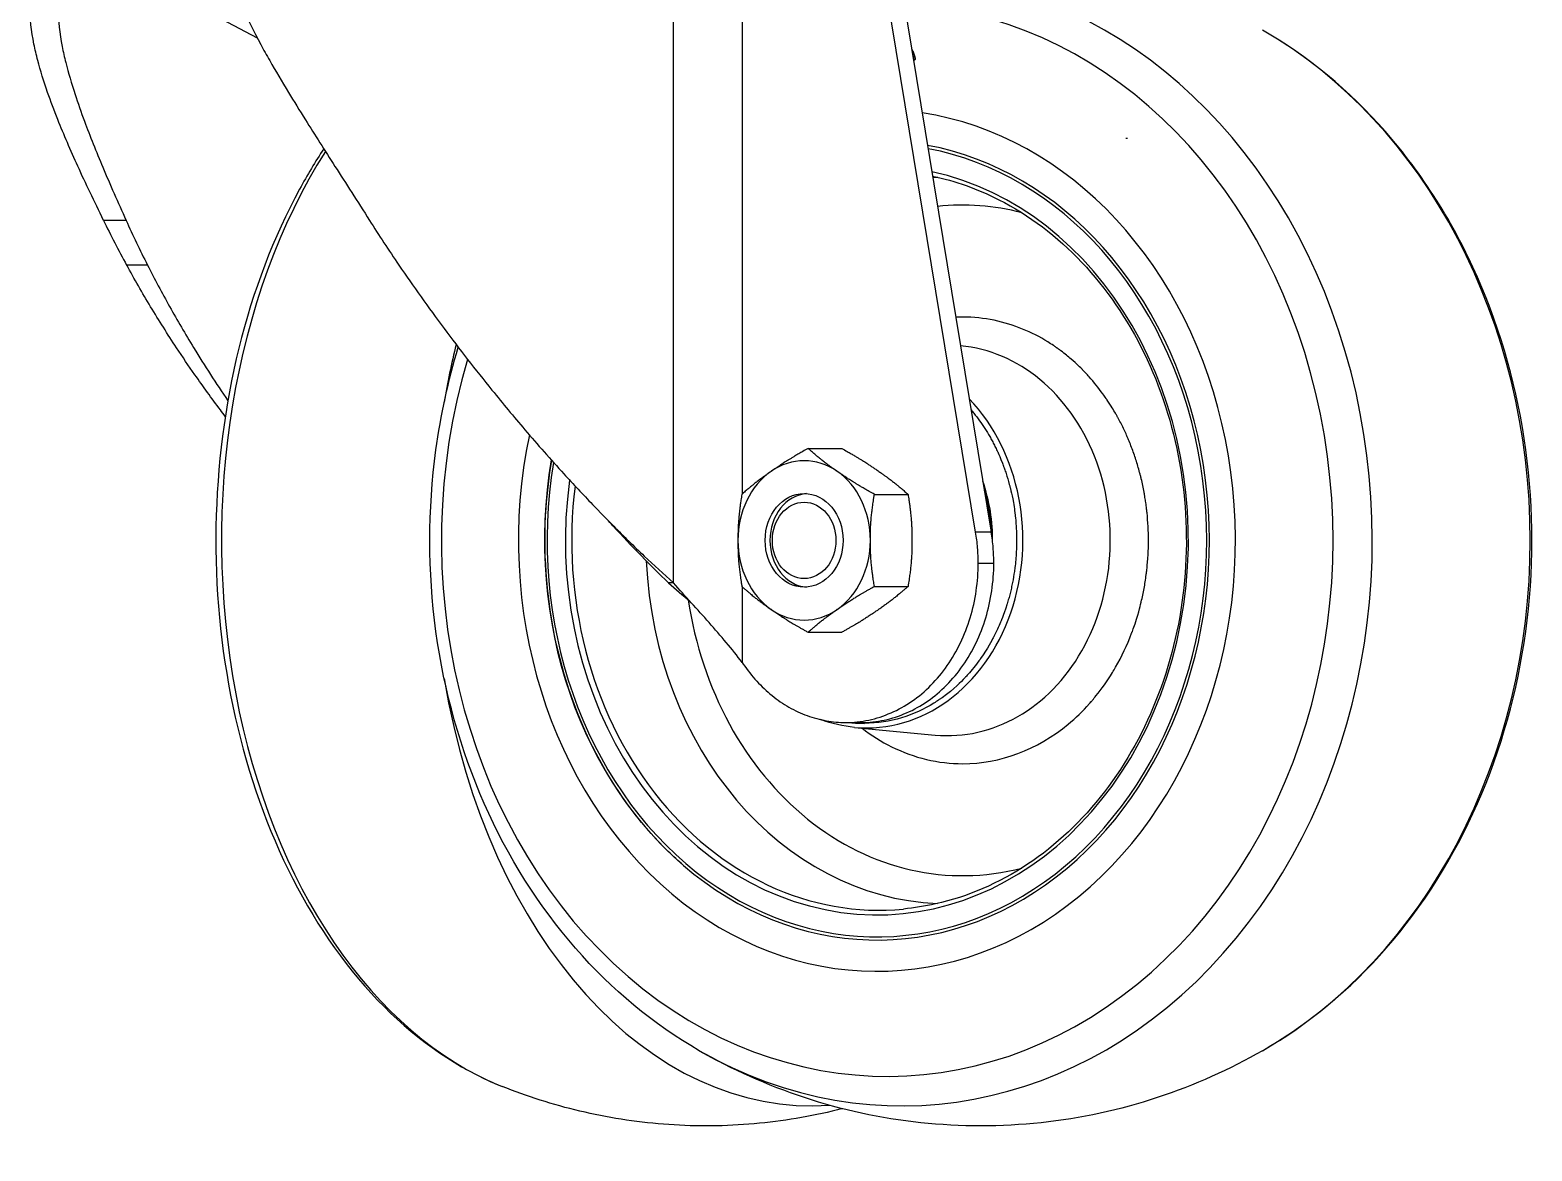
# Model space of a CAD drawing. Header units: millimetres. Extents: x 176 to 2516, y 143 to 1610.
# Drawn here: x 2355.6 to 2516, y 147.8 to 267.4 of the extents above; entities that cross this region are included whole.
import ezdxf

# ---------------------------------------------------------------- set-up
doc = ezdxf.new("R2010")
doc.units = ezdxf.units.MM
doc.layers.add('Widoczne (ISO)', color=7, linetype='Continuous', lineweight=25)

msp = doc.modelspace()

# ---------------------------------------------------------------- linework, layer by layer
at = {"layer": 'Widoczne (ISO)'}
for p, q in [((2424.34, 208.39), (2424.34, 283.49)), ((2431.67, 283.49), (2431.67, 217.86)), ((2456.6, 213.8), (2445.11, 283.49)), ((2446.77, 283.49), (2458.27, 213.8)), ((2379.93, 266.53), (2363.9, 275.05)), ((2450.16, 264.26), (2450, 264.26)), ((2472.8, 255.82), (2472.63, 255.82)), ((2365.9, 247.09), (2363.49, 247.09)), ((2368.19, 242.32), (2365.97, 242.32)), ((2438.71, 222.75), (2442.31, 222.75)), ((2445.79, 217.84), (2449.38, 217.84)), ((2458.27, 213.8), (2456.6, 213.8)), ((2456.87, 210.49), (2458.54, 210.49)), ((2423.99, 208.39), (2423.81, 208.39)), ((2424.34, 208.39), (2423.99, 208.39)), ((2431.67, 208), (2431.67, 199.9)), ((2445.79, 208.02), (2449.38, 208.02)), ((2438.71, 203.12), (2442.31, 203.12)), ((2431.67, 199.9), (2431.79, 199.73)), ((2442.73, 193.49), (2444.4, 193.49)), ((2443.68, 192.97), (2452.28, 192.15))]:
    msp.add_line(p, q, dxfattribs=at)
for centre, major_axis, ratio, start_param, end_param in [((2448.73, 212.93), (0, 60.36), 0.831921, 2.696241, 6.288637), ((2447.16, 212.93), (0, -57.21), 0.831921, 4.367932, 9.386415), ((2465.59, 212.93), (0, 60.36), 0.831921, 3.586944, 5.837834), ((2446.06, 212.93), (0, 46), 0.831921, 1.32365, 6.156764), ((2446.06, 212.93), (0, -42.66), 0.831921, 4.509763, 9.272104), ((2416.55, 212.93), (0, -60.36), 0.670294, 3.953855, 6.020652), ((2446.06, 212.93), (0, 42.32), 0.831921, 1.37307, 6.127585), ((2446.06, 212.93), (0, -39.97), 0.831921, 4.550462, 9.247597), ((2453.64, 212.93), (0, 38.78), 0.831921, 0.034252, 0.050093), ((2455.22, 212.93), (0, 35.79), 0.831921, 6.069899, 6.373425), ((2387.8, 242.92), (-27.69, 40.88), 0.384084, 1.217519, 1.330594), ((2388.39, 242.92), (25.15, -41.19), 0.371865, 4.390407, 4.503482), ((2411.19, 242.92), (-31.16, 41.45), 0.260318, 1.278795, 1.391871), ((2439.09, 212.93), (0, 60.36), 0.670294, 1.217118, 1.324003), ((2453.64, 212.93), (0, -20.84), 0.831921, 6.204532, 9.34707), ((2444.99, 212.93), (0, -20.02), 0.831921, 6.204532, 8.709378), ((2438.29, 212.93), (0, 8.5), 0.831921, 5.759675, 6.806784), ((2438.29, 212.93), (0, 8.5), 0.831921, 0.523599, 1.570715), ((2438.29, 212.93), (0, -8.5), 0.831921, 1.570708, 2.618082), ((2446.32, 212.93), (0, -39.48), 0.831921, 4.56499, 6.361838), ((2444.73, 212.93), (0, 16.45), 0.831921, 4.699419, 5.106104), ((2444.98, 212.93), (0, 16), 0.831921, 4.764673, 5.051512), ((2438.8, 212.93), (0, -5), 0.831921, 3.202996, 6.221782), ((2438.29, 212.93), (0, 8.5), 0.831921, 1.570715, 2.618082), ((2438.29, 212.93), (0, -8.5), 0.831921, 0.523599, 1.570708), ((2453.64, 212.93), (0, -38.78), 0.831921, 4.768736, 6.248933), ((2455.22, 212.93), (0, -35.79), 0.831921, 4.890772, 6.496472), ((2438.29, 212.93), (0, -8.5), 0.831921, 5.759675, 6.806784), ((2439.09, 212.93), (0, -60.36), 0.670294, 4.959183, 6.330483), ((2444.73, 212.93), (0, -19.53), 0.831921, 6.188469, 6.283185)]:
    msp.add_ellipse(centre, major_axis=major_axis, ratio=ratio, start_param=start_param, end_param=end_param, dxfattribs=at)
for major_axis in [(0, 5), (0, 4.08)]:
    msp.add_ellipse((2438.29, 212.93), major_axis=major_axis, ratio=0.831921, dxfattribs=at)
for points, knots in [([(2363.49, 247.09), (2363, 248.09), (2362.52, 249.09), (2361.61, 251.01), (2361.17, 251.94), (2359.98, 254.57), (2359.26, 256.23), (2358.22, 258.83), (2357.86, 259.8), (2357.11, 261.92), (2356.76, 263.06), (2356.32, 264.75), (2356.18, 265.33), (2355.78, 267.31), (2355.63, 268.64), (2355.66, 270.56), (2355.73, 271.22), (2356.08, 273.01), (2356.51, 274.04), (2357.43, 275.28), (2357.72, 275.61), (2358.32, 276.18), (2358.62, 276.42), (2359.51, 277.05), (2360.15, 277.39), (2361.91, 278.12), (2363.11, 278.45), (2364.79, 278.72), (2365.13, 278.77), (2366.53, 278.93), (2367.65, 278.99), (2368.84, 278.99)], [0, 0, 0, 0, 0.391249, 0.391249, 0.765955, 0.765955, 1.467054, 1.467054, 1.900162, 1.900162, 2.440361, 2.440361, 2.732408, 2.732408, 3.468233, 3.468233, 3.88284, 3.88284, 4.657662, 4.657662, 4.958116, 4.958116, 5.216398, 5.216398, 5.659355, 5.659355, 6.311496, 6.311496, 6.472992, 6.472992, 6.955303, 6.955303, 6.955303, 6.955303]), ([(2369.9, 278.98), (2369.28, 278.96), (2368.68, 278.91), (2367.23, 278.76), (2366.41, 278.62), (2365.15, 278.3), (2364.66, 278.16), (2363.59, 277.76), (2363.03, 277.5), (2361.82, 276.79), (2361.22, 276.31), (2360.41, 275.44), (2360.15, 275.09), (2359.64, 274.28), (2359.41, 273.8), (2358.83, 272.2), (2358.65, 270.96), (2358.65, 268.38), (2358.81, 267.06), (2359.19, 265.08), (2359.32, 264.51), (2359.74, 262.83), (2360.07, 261.71), (2360.76, 259.6), (2361.09, 258.65), (2362.05, 256.08), (2362.71, 254.44), (2364.19, 250.91), (2365.03, 249.02), (2365.9, 247.09)], [-6.429939, -6.429939, -6.429939, -6.429939, -6.170542, -6.170542, -5.777941, -5.777941, -5.514031, -5.514031, -5.15773, -5.15773, -4.669895, -4.669895, -4.383161, -4.383161, -4.03252, -4.03252, -3.27553, -3.27553, -2.587552, -2.587552, -2.313218, -2.313218, -1.803706, -1.803706, -1.393867, -1.393867, -0.728763, -0.728763, 0, 0, 0, 0]), ([(2377.23, 274.5), (2377.23, 273.7), (2377.38, 272.82), (2377.85, 271.21), (2378.08, 270.55), (2378.86, 268.63), (2379.51, 267.3), (2380.58, 265.31), (2380.9, 264.74), (2381.85, 263.05), (2382.53, 261.91), (2383.82, 259.79), (2384.42, 258.82), (2386.05, 256.22), (2387.11, 254.56), (2388.79, 251.94), (2389.39, 251.01), (2390.62, 249.09), (2391.25, 248.09), (2391.89, 247.09)], [2.410759, 2.410759, 2.410759, 2.410759, 3.060661, 3.060661, 3.473498, 3.473498, 4.205416, 4.205416, 4.49591, 4.49591, 5.03325, 5.03325, 5.464066, 5.464066, 6.161401, 6.161401, 6.534074, 6.534074, 6.923183, 6.923183, 6.923183, 6.923183]), ([(2487.22, 158.46), (2492.1, 161.26), (2496.57, 164.97), (2504.36, 173.9), (2507.66, 179.13), (2512.71, 190.59), (2514.45, 196.81), (2516.21, 209.61), (2516.21, 216.18), (2514.47, 229), (2512.72, 235.24), (2507.64, 246.77), (2504.31, 252.04), (2496.5, 260.95), (2492.06, 264.63), (2487.22, 267.4)], [2.016148, 2.016148, 2.016148, 2.016148, 2.332476, 2.332476, 2.653941, 2.653941, 2.978295, 2.978295, 3.303656, 3.303656, 3.629019, 3.629019, 3.953373, 3.953373, 4.267038, 4.267038, 4.267038, 4.267038]), ([(2449.76, 265.37), (2449.85, 265.24), (2449.92, 265.11), (2450.09, 264.67), (2450.15, 264.36), (2450.16, 264.26)], [0.08181587, 0.08181587, 0.08181587, 0.08181587, 0.09811492, 0.09811492, 0.12988105, 0.12988105, 0.12988105, 0.12988105]), ([(2387, 254.73), (2386.1, 253.36), (2385.24, 251.92), (2381.64, 245.3), (2379.45, 239.55), (2376.44, 227.33), (2375.61, 220.88), (2375.39, 207.93), (2376, 201.43), (2378.6, 189.03), (2380.6, 183.12), (2385.81, 172.48), (2389.03, 167.75), (2396.41, 160.05), (2400.55, 157.05), (2405.35, 154.93), (2405.7, 154.78), (2406.05, 154.64)], [5.506762, 5.506762, 5.506762, 5.506762, 5.601898, 5.601898, 5.929895, 5.929895, 6.258324, 6.258324, 6.586425, 6.586425, 6.914787, 6.914787, 7.243053, 7.243053, 7.566066, 7.566066, 7.591448, 7.591448, 7.591448, 7.591448]), ([(2452, 251.81), (2454.43, 251.3), (2456.8, 250.45), (2462.3, 247.66), (2465.3, 245.39), (2470.56, 239.83), (2472.82, 236.54), (2476.35, 229.28), (2477.64, 225.31), (2479.1, 217.08), (2479.28, 212.83), (2478.52, 204.47), (2477.58, 200.36), (2474.68, 192.71), (2472.72, 189.17), (2467.98, 183), (2465.19, 180.38), (2459.08, 176.32), (2455.75, 174.89), (2451.19, 173.87), (2450.05, 173.69), (2448.9, 173.58)], [1.745025, 1.745025, 1.745025, 1.745025, 1.971229, 1.971229, 2.292106, 2.292106, 2.611898, 2.611898, 2.931098, 2.931098, 3.250091, 3.250091, 3.569062, 3.569062, 3.888165, 3.888165, 4.20771, 4.20771, 4.528199, 4.528199, 4.633736, 4.633736, 4.633736, 4.633736]), ([(2376.49, 226.16), (2376.32, 226.39), (2376.14, 226.62), (2375.04, 228.1), (2374.13, 229.35), (2372.58, 231.56), (2371.93, 232.52), (2370.34, 234.94), (2369.41, 236.4), (2367.63, 239.35), (2366.78, 240.83), (2365.97, 242.32)], [2.475436, 2.475436, 2.475436, 2.475436, 2.566595, 2.566595, 3.059729, 3.059729, 3.435015, 3.435015, 4.003697, 4.003697, 4.578358, 4.578358, 4.578358, 4.578358]), ([(2368.19, 242.32), (2368.94, 240.84), (2369.73, 239.36), (2371.37, 236.42), (2372.22, 234.96), (2373.7, 232.54), (2374.3, 231.59), (2375.52, 229.7), (2376.14, 228.77), (2376.77, 227.84)], [-4.426985, -4.426985, -4.426985, -4.426985, -3.870496, -3.870496, -3.319952, -3.319952, -2.95679, -2.95679, -2.601774, -2.601774, -2.601774, -2.601774]), ([(2395.03, 242.32), (2395.8, 241.18), (2396.59, 240.05), (2398.19, 237.8), (2399.01, 236.68), (2401.49, 233.35), (2403.2, 231.15), (2406.11, 227.55), (2407.28, 226.14), (2409.83, 223.16), (2411.22, 221.59), (2413.64, 218.93), (2414.67, 217.84), (2416.45, 215.98), (2417.2, 215.21), (2419.03, 213.37), (2420.12, 212.3), (2422.25, 210.28), (2423.29, 209.32), (2424.34, 208.39)], [0, 0, 0, 0, 0.438816, 0.438816, 0.87431, 0.87431, 1.733443, 1.733443, 2.290437, 2.290437, 2.923183, 2.923183, 3.373512, 3.373512, 3.69571, 3.69571, 4.152897, 4.152897, 4.578858, 4.578858, 4.578858, 4.578858]), ([(2475.05, 212.93), (2475.05, 213.92), (2475, 214.91), (2474.88, 216.01), (2474.87, 216.15), (2474.85, 216.28), (2474.85, 216.3), (2474.85, 216.31), (2474.85, 216.31), (2474.85, 216.31), (2474.85, 216.31), (2474.85, 216.33), (2474.84, 216.36), (2474.83, 216.48), (2474.8, 216.68), (2474.74, 217.13), (2474.71, 217.31), (2474.66, 217.61), (2474.64, 217.71), (2474.62, 217.85), (2474.61, 217.89), (2474.61, 217.94), (2474.6, 217.96), (2474.6, 217.97), (2474.6, 217.98), (2474.59, 218.01), (2474.54, 218.27), (2474.45, 218.77), (2474.34, 219.25), (2474.27, 219.55), (2474.25, 219.61), (2474.23, 219.72), (2474.18, 219.9), (2474.02, 220.53), (2473.72, 221.54), (2473.41, 222.42), (2473.16, 223.08), (2473.03, 223.4), (2472.88, 223.78), (2472.8, 223.96), (2472.76, 224.04), (2472.74, 224.09), (2472.73, 224.12), (2472.54, 224.55), (2472.35, 224.94), (2472.06, 225.52), (2471.93, 225.76), (2471.79, 226.03), (2471.74, 226.11), (2471.72, 226.14), (2471.72, 226.14), (2471.72, 226.15), (2471.71, 226.17), (2471.69, 226.2), (2471.57, 226.41), (2471.38, 226.76), (2470.98, 227.4), (2470.89, 227.54), (2470.75, 227.76), (2470.68, 227.85), (2470.61, 227.96), (2470.59, 227.99), (2470.58, 228), (2470.58, 228.01), (2470.57, 228.01), (2470.56, 228.04), (2470.43, 228.22), (2470.3, 228.4), (2469.73, 229.2), (2469.24, 229.81), (2468.59, 230.53), (2468.4, 230.74), (2468.17, 230.98), (2468.08, 231.07), (2468.05, 231.1), (2468.05, 231.11), (2468.04, 231.11), (2468.03, 231.12), (2468.02, 231.14), (2467.9, 231.26), (2467.75, 231.41), (2467.35, 231.79), (2467.1, 232.02), (2466.48, 232.55), (2466.12, 232.85), (2465.6, 233.24), (2465.49, 233.32), (2465.36, 233.41), (2465.35, 233.42), (2465.33, 233.43), (2465.33, 233.44), (2465.32, 233.44), (2465.3, 233.45), (2465.26, 233.48), (2465.13, 233.58), (2464.81, 233.8), (2464.5, 233.99), (2463.47, 234.64), (2462.57, 235.1), (2460.66, 235.88), (2459.64, 236.2), (2457.5, 236.64), (2456.38, 236.77), (2455.22, 236.77)], [0.5, 0.5, 0.5, 0.5, 0.53125, 0.53125, 0.5351562, 0.5356445, 0.5356445, 0.5357666, 0.5357666, 0.5358887, 0.5361328, 0.5371094, 0.5390625, 0.5390625, 0.546875, 0.546875, 0.5507812, 0.5507812, 0.5527344, 0.5527344, 0.5532227, 0.5534668, 0.5534668, 0.5535889, 0.5535889, 0.5537109, 0.5546875, 0.5625, 0.5703125, 0.5703125, 0.5722656, 0.5722656, 0.5742187, 0.578125, 0.59375, 0.609375, 0.609375, 0.6171875, 0.6210937, 0.6230469, 0.6240234, 0.6240234, 0.625, 0.625, 0.640625, 0.640625, 0.6484375, 0.6503906, 0.6517334, 0.6517334, 0.6518555, 0.6518555, 0.6523437, 0.65625, 0.65625, 0.671875, 0.671875, 0.6757812, 0.6757812, 0.6777344, 0.6782227, 0.6784668, 0.6784668, 0.6785889, 0.6785889, 0.6787109, 0.6796875, 0.6875, 0.6875, 0.71875, 0.71875, 0.7265625, 0.7304687, 0.7319336, 0.7319336, 0.7321777, 0.7321777, 0.7324219, 0.734375, 0.734375, 0.75, 0.75, 0.765625, 0.765625, 0.78125, 0.78125, 0.7851562, 0.7851562, 0.7856445, 0.7856445, 0.7857666, 0.7857666, 0.7861328, 0.7871094, 0.7890625, 0.796875, 0.8125, 0.8125, 0.875, 0.875, 0.9375, 0.9375, 1, 1, 1, 1]), ([(2427.1, 158.46), (2422.22, 161.26), (2417.74, 164.97), (2409.96, 173.9), (2406.66, 179.13), (2401.61, 190.59), (2399.86, 196.81), (2398.11, 209.61), (2398.11, 216.18), (2399.49, 226.31), (2400.29, 229.98), (2401.37, 233.54)], [5.15774, 5.15774, 5.15774, 5.15774, 5.474069, 5.474069, 5.795534, 5.795534, 6.119887, 6.119887, 6.445249, 6.445249, 6.634309, 6.634309, 6.634309, 6.634309]), ([(2456.12, 226.86), (2456.22, 226.74), (2456.52, 226.36), (2456.82, 225.97), (2457.4, 225.16), (2457.77, 224.59), (2458.19, 223.86), (2458.27, 223.71), (2458.44, 223.4), (2458.61, 223.09), (2458.8, 222.68), (2458.92, 222.43), (2458.96, 222.35), (2458.96, 222.34), (2458.96, 222.34), (2458.96, 222.34), (2458.97, 222.33), (2458.98, 222.31), (2458.99, 222.29), (2459.07, 222.11), (2459.23, 221.75), (2459.48, 221.1), (2459.51, 221.02), (2459.55, 220.93), (2459.55, 220.92), (2459.56, 220.9), (2459.56, 220.9), (2459.56, 220.89), (2459.57, 220.86), (2459.61, 220.75), (2459.65, 220.65), (2459.74, 220.41), (2459.79, 220.24), (2459.97, 219.7), (2460.08, 219.32), (2460.21, 218.85), (2460.23, 218.77), (2460.25, 218.69), (2460.26, 218.66), (2460.26, 218.65), (2460.26, 218.64), (2460.26, 218.64), (2460.27, 218.61), (2460.28, 218.58), (2460.31, 218.46), (2460.33, 218.35), (2460.43, 217.92), (2460.53, 217.51), (2460.67, 216.69), (2460.72, 216.38), (2460.77, 216), (2460.78, 215.93), (2460.79, 215.87), (2460.79, 215.82), (2460.79, 215.81), (2460.8, 215.75), (2460.82, 215.6), (2460.88, 215.05), (2460.92, 214.55), (2460.95, 213.94), (2460.96, 213.64), (2460.97, 213.28), (2460.97, 213.11), (2460.97, 213.01), (2460.97, 212.96), (2460.97, 212.93), (2460.97, 212.93), (2460.97, 212.93)], [0.2895193, 0.2895193, 0.2895193, 0.2895193, 0.296875, 0.3125, 0.3125, 0.34375, 0.34375, 0.3515625, 0.3515625, 0.359375, 0.3671875, 0.3713379, 0.3713379, 0.37146, 0.37146, 0.371582, 0.3720703, 0.3730469, 0.375, 0.375, 0.390625, 0.390625, 0.3925781, 0.3925781, 0.3928223, 0.3928223, 0.3930664, 0.3930664, 0.3935547, 0.3945313, 0.3984375, 0.3984375, 0.40625, 0.40625, 0.421875, 0.421875, 0.4238281, 0.4248047, 0.4248047, 0.4250488, 0.4250488, 0.425293, 0.4257813, 0.4296875, 0.4296875, 0.4375, 0.4375, 0.453125, 0.453125, 0.4609375, 0.4609375, 0.4619141, 0.4624024, 0.4624024, 0.4628906, 0.4628906, 0.4648438, 0.46875, 0.484375, 0.484375, 0.4921875, 0.4960938, 0.4980469, 0.4990235, 0.499939, 0.499939, 0.5, 0.5, 0.5, 0.5]), ([(2425.22, 178.4), (2424.66, 178.89), (2424.11, 179.4), (2420.64, 182.84), (2418.1, 186.32), (2414.06, 194.06), (2412.56, 198.33), (2410.75, 207.21), (2410.44, 211.82), (2410.86, 218.08), (2411.06, 219.78), (2411.35, 221.46)], [5.343969, 5.343969, 5.343969, 5.343969, 5.402239, 5.402239, 5.722342, 5.722342, 6.043041, 6.043041, 6.363963, 6.363963, 6.484099, 6.484099, 6.484099, 6.484099]), ([(2423.81, 208.39), (2422.83, 209.33), (2421.87, 210.29), (2419.89, 212.32), (2418.88, 213.39), (2417.66, 214.71), (2417.44, 214.95), (2417.23, 215.19)], [-4.4274123, -4.4274123, -4.4274123, -4.4274123, -4.017217, -4.017217, -3.5757178, -3.5757178, -3.478758, -3.478758, -3.478758, -3.478758]), ([(2456.87, 210.49), (2456.87, 211.05), (2456.85, 211.6), (2456.76, 212.7), (2456.69, 213.25), (2456.6, 213.8)], [-0.3327075, -0.3327075, -0.3327075, -0.3327075, -0.1663538, -0.1663538, 0, 0, 0, 0]), ([(2460.97, 212.93), (2460.97, 212.89), (2460.98, 212.44), (2460.93, 211.58), (2460.93, 211.57), (2460.93, 211.56), (2460.93, 211.55), (2460.93, 211.53), (2460.93, 211.53), (2460.93, 211.52), (2460.93, 211.51), (2460.93, 211.5), (2460.93, 211.48), (2460.93, 211.46), (2460.93, 211.43), (2460.92, 211.4), (2460.92, 211.29), (2460.91, 211.19), (2460.9, 211.09), (2460.88, 210.77), (2460.85, 210.48), (2460.81, 210.2), (2460.81, 210.16), (2460.8, 210.11), (2460.8, 210.06), (2460.79, 210.01), (2460.78, 209.96), (2460.78, 209.91), (2460.75, 209.71), (2460.72, 209.51), (2460.69, 209.32), (2460.63, 208.92), (2460.56, 208.53), (2460.48, 208.14), (2460.43, 207.94), (2460.39, 207.75), (2460.35, 207.56), (2460.3, 207.36), (2460.25, 207.18), (2460.2, 206.99), (2460.15, 206.8), (2460.1, 206.62), (2460.05, 206.43), (2460.02, 206.34), (2459.99, 206.25), (2459.96, 206.16), (2459.95, 206.11), (2459.94, 206.06), (2459.92, 206.02), (2459.92, 206.02), (2459.92, 206.01), (2459.92, 206.01), (2459.92, 206.01), (2459.92, 206.01), (2459.92, 206.01), (2459.92, 206), (2459.92, 206), (2459.91, 206), (2459.91, 205.99), (2459.91, 205.98), (2459.91, 205.97), (2459.86, 205.82), (2459.75, 205.46), (2459.54, 204.92), (2459.52, 204.85), (2459.49, 204.78), (2459.46, 204.71), (2459.46, 204.69), (2459.45, 204.67), (2459.44, 204.65), (2459.44, 204.64), (2459.43, 204.63), (2459.43, 204.62), (2459.43, 204.61), (2459.42, 204.6), (2459.42, 204.6), (2459.41, 204.58), (2459.41, 204.57), (2459.4, 204.55), (2459.38, 204.49), (2459.35, 204.42), (2459.32, 204.35), (2459.15, 203.93), (2458.92, 203.41), (2458.62, 202.81), (2458.6, 202.76), (2458.57, 202.71), (2458.55, 202.66), (2458.54, 202.66), (2458.54, 202.65), (2458.54, 202.64), (2458.53, 202.64), (2458.53, 202.64), (2458.53, 202.64), (2458.53, 202.64), (2458.53, 202.64), (2458.53, 202.64), (2458.53, 202.64), (2458.53, 202.63), (2458.53, 202.63), (2458.53, 202.63), (2458.52, 202.62), (2458.52, 202.62), (2458.51, 202.6), (2458.5, 202.57), (2458.48, 202.54), (2458.33, 202.24), (2457.93, 201.45), (2457.12, 200.31), (2457.12, 200.3), (2457.12, 200.3), (2457.11, 200.3), (2457.11, 200.29), (2457.11, 200.28), (2457.1, 200.28), (2457.1, 200.27), (2457.09, 200.26), (2457.08, 200.25), (2457.07, 200.24), (2457.06, 200.22), (2457.05, 200.2), (2457.03, 200.17), (2457, 200.14), (2456.98, 200.11), (2456.6, 199.59), (2456.2, 199.09), (2455.78, 198.62), (2455.73, 198.57), (2455.68, 198.51), (2455.63, 198.45), (2455.61, 198.44), (2455.6, 198.42), (2455.59, 198.41), (2455.58, 198.4), (2455.57, 198.39), (2455.57, 198.39), (2455.56, 198.38), (2455.55, 198.37), (2455.55, 198.37), (2455.54, 198.36), (2455.54, 198.35), (2455.53, 198.35), (2455.5, 198.31), (2455.46, 198.27), (2455.41, 198.22), (2455.08, 197.87), (2454.34, 197.08), (2453.02, 196.14), (2453.01, 196.13), (2453.01, 196.13), (2453.01, 196.13), (2453, 196.13), (2453, 196.13), (2453, 196.12), (2452.99, 196.12), (2452.98, 196.11), (2452.97, 196.1), (2452.95, 196.09), (2452.93, 196.07), (2452.9, 196.06), (2452.82, 196), (2452.74, 195.94), (2452.65, 195.89), (2452.48, 195.77), (2452.31, 195.66), (2452.14, 195.55), (2450.04, 194.26), (2447.5, 193.4), (2444.73, 193.4)], [0.5, 0.5, 0.5, 0.5, 0.5175781, 0.5175781, 0.5175781, 0.5178223, 0.5178223, 0.5178223, 0.5180664, 0.5180664, 0.5180664, 0.5185547, 0.5185547, 0.5185547, 0.5195313, 0.5195313, 0.5195313, 0.5234375, 0.5234375, 0.5234375, 0.5351563, 0.5351563, 0.5351563, 0.5371094, 0.5371094, 0.5371094, 0.5390625, 0.5390625, 0.5390625, 0.546875, 0.546875, 0.546875, 0.5625, 0.5625, 0.5625, 0.5703125, 0.5703125, 0.5703125, 0.578125, 0.578125, 0.578125, 0.5859375, 0.5859375, 0.5859375, 0.5898438, 0.5898438, 0.5898438, 0.5917969, 0.5917969, 0.5917969, 0.591919, 0.591919, 0.591919, 0.5922852, 0.5922852, 0.5922852, 0.5927735, 0.5927735, 0.5927735, 0.59375, 0.59375, 0.59375, 0.609375, 0.609375, 0.609375, 0.6113281, 0.6113281, 0.6113281, 0.6118164, 0.6118164, 0.6118164, 0.6120606, 0.6120606, 0.6120606, 0.6123047, 0.6123047, 0.6123047, 0.6132813, 0.6132813, 0.6132813, 0.6171875, 0.6171875, 0.6171875, 0.640625, 0.640625, 0.640625, 0.6425781, 0.6425781, 0.6425781, 0.6428223, 0.6428223, 0.6428223, 0.6429444, 0.6429444, 0.6429444, 0.6430664, 0.6430664, 0.6430664, 0.6435547, 0.6435547, 0.6435547, 0.6445313, 0.6445313, 0.6445313, 0.6484375, 0.6484375, 0.6484375, 0.6835938, 0.6835938, 0.6835938, 0.6837158, 0.6837158, 0.6837158, 0.684082, 0.684082, 0.684082, 0.6845703, 0.6845703, 0.6845703, 0.6855469, 0.6855469, 0.6855469, 0.6875, 0.6875, 0.6875, 0.71875, 0.71875, 0.71875, 0.7226563, 0.7226563, 0.7226563, 0.7236328, 0.7236328, 0.7236328, 0.7241211, 0.7241211, 0.7241211, 0.7246094, 0.7246094, 0.7246094, 0.7265625, 0.7265625, 0.7265625, 0.734375, 0.734375, 0.734375, 0.7856445, 0.7856445, 0.7856445, 0.7858887, 0.7858887, 0.7858887, 0.7861328, 0.7861328, 0.7861328, 0.7871094, 0.7871094, 0.7871094, 0.7890625, 0.7890625, 0.7890625, 0.796875, 0.796875, 0.796875, 0.8125, 0.8125, 0.8125, 1, 1, 1, 1]), ([(2455.22, 189.09), (2459.21, 189.09), (2463.19, 190.58), (2466.48, 193.31), (2467.28, 193.98), (2468.04, 194.71), (2468.75, 195.51), (2468.8, 195.57), (2468.85, 195.62), (2468.9, 195.68), (2468.91, 195.69), (2468.92, 195.7), (2468.92, 195.7), (2468.93, 195.71), (2468.94, 195.72), (2468.95, 195.73), (2468.96, 195.75), (2468.98, 195.76), (2468.99, 195.78), (2469.02, 195.82), (2469.05, 195.85), (2469.08, 195.89), (2469.2, 196.03), (2469.32, 196.18), (2469.44, 196.33), (2470.05, 197.07), (2470.64, 197.9), (2471.21, 198.83), (2471.32, 199.02), (2471.43, 199.21), (2471.54, 199.4), (2472.2, 200.54), (2472.77, 201.75), (2473.25, 203.01), (2473.26, 203.04), (2473.27, 203.07), (2473.28, 203.09), (2473.28, 203.1), (2473.28, 203.1), (2473.29, 203.11), (2473.29, 203.12), (2473.29, 203.13), (2473.3, 203.14), (2473.31, 203.17), (2473.32, 203.19), (2473.33, 203.22), (2473.36, 203.31), (2473.4, 203.41), (2473.43, 203.5), (2473.97, 205), (2474.17, 205.93), (2474.24, 206.21), (2474.25, 206.23), (2474.25, 206.24), (2474.25, 206.25), (2474.25, 206.26), (2474.26, 206.26), (2474.26, 206.27), (2474.26, 206.27), (2474.26, 206.27), (2474.26, 206.28), (2474.27, 206.31), (2474.27, 206.34), (2474.28, 206.37), (2474.34, 206.6), (2474.39, 206.84), (2474.44, 207.08), (2474.54, 207.56), (2474.63, 208.03), (2474.7, 208.52), (2474.74, 208.76), (2474.78, 209), (2474.81, 209.24), (2474.82, 209.3), (2474.82, 209.36), (2474.83, 209.42), (2474.84, 209.46), (2474.84, 209.5), (2474.85, 209.54), (2474.85, 209.55), (2474.85, 209.55), (2474.85, 209.56), (2474.85, 209.56), (2474.85, 209.57), (2474.85, 209.58), (2474.86, 209.63), (2474.87, 209.71), (2474.88, 209.79), (2474.9, 210.06), (2474.95, 210.46), (2474.98, 211), (2474.99, 211.09), (2474.99, 211.18), (2475, 211.28), (2475.05, 212.07), (2475.05, 212.59), (2475.05, 212.85), (2475.05, 212.86), (2475.05, 212.88), (2475.05, 212.89), (2475.05, 212.9), (2475.05, 212.91), (2475.05, 212.91), (2475.05, 212.91), (2475.05, 212.92), (2475.05, 212.92), (2475.05, 212.92), (2475.05, 212.93), (2475.05, 212.93), (2475.05, 212.93), (2475.05, 212.93), (2475.05, 212.93), (2475.05, 212.93), (2475.05, 212.93), (2475.05, 212.93)], [0, 0, 0, 0, 0.2261101, 0.2261101, 0.2261101, 0.28125, 0.28125, 0.28125, 0.2851562, 0.2851562, 0.2851562, 0.2856445, 0.2856445, 0.2856445, 0.2861328, 0.2861328, 0.2861328, 0.2871094, 0.2871094, 0.2871094, 0.2890625, 0.2890625, 0.2890625, 0.296875, 0.296875, 0.296875, 0.3359375, 0.3359375, 0.3359375, 0.34375, 0.34375, 0.34375, 0.390625, 0.390625, 0.390625, 0.3917236, 0.3917236, 0.3917236, 0.3918457, 0.3918457, 0.3918457, 0.3920898, 0.3920898, 0.3920898, 0.3925781, 0.3925781, 0.3925781, 0.3945312, 0.3945312, 0.3945312, 0.4257812, 0.4257812, 0.4257812, 0.4277344, 0.4277344, 0.4277344, 0.4284668, 0.4284668, 0.4284668, 0.4287109, 0.4287109, 0.4287109, 0.4296875, 0.4296875, 0.4296875, 0.4375, 0.4375, 0.4375, 0.453125, 0.453125, 0.453125, 0.4609375, 0.4609375, 0.4609375, 0.4628906, 0.4628906, 0.4628906, 0.4641113, 0.4641113, 0.4641113, 0.4643555, 0.4643555, 0.4643555, 0.4648437, 0.4648437, 0.4648437, 0.46875, 0.46875, 0.46875, 0.4804687, 0.4804687, 0.4804687, 0.4824219, 0.4824219, 0.4824219, 0.4980469, 0.4980469, 0.4980469, 0.4990234, 0.4990234, 0.4990234, 0.4995117, 0.4995117, 0.4995117, 0.4997559, 0.4997559, 0.4997559, 0.499939, 0.499939, 0.499939, 0.4999695, 0.4999695, 0.4999695, 0.5, 0.5, 0.5, 0.5]), ([(2431.67, 199.9), (2431.13, 200.61), (2430.57, 201.32), (2429.39, 202.73), (2428.77, 203.44), (2427.52, 204.86), (2426.88, 205.56), (2425.61, 206.97), (2424.97, 207.68), (2424.34, 208.39)], [-1.144489, -1.144489, -1.144489, -1.144489, -0.858043, -0.858043, -0.571603, -0.571603, -0.285805, -0.285805, 0, 0, 0, 0]), ([(2444.48, 192.89), (2445.47, 192.12), (2446.53, 191.45), (2448.83, 190.31), (2450.07, 189.85), (2452.62, 189.25), (2453.92, 189.09), (2455.22, 189.09)], [0.8177996, 0.8177996, 0.8177996, 0.8177996, 0.875, 0.875, 0.9375, 0.9375, 1, 1, 1, 1]), ([(2487.22, 158.46), (2483.74, 156.46), (2479.97, 154.76), (2472.02, 152.14), (2467.84, 151.23), (2459.33, 150.32), (2454.99, 150.32), (2446.47, 151.23), (2442.29, 152.14), (2434.35, 154.76), (2430.58, 156.46), (2427.1, 158.46)], [4.2670378, 4.2670378, 4.2670378, 4.2670378, 4.4451783, 4.4451783, 4.6233187, 4.6233187, 4.8014592, 4.8014592, 4.9795997, 4.9795997, 5.1577402, 5.1577402, 5.1577402, 5.1577402]), ([(2442.38, 152.27), (2442.02, 152.18), (2441.66, 152.09), (2438.41, 151.32), (2435.42, 150.85), (2429.36, 150.37), (2426.29, 150.37), (2420.23, 150.85), (2417.24, 151.32), (2411.47, 152.69), (2408.68, 153.58), (2406.05, 154.64)], [4.5416744, 4.5416744, 4.5416744, 4.5416744, 4.5548689, 4.5548689, 4.6598823, 4.6598823, 4.7648957, 4.7648957, 4.869909, 4.869909, 4.9749224, 4.9749224, 4.9749224, 4.9749224])]:
    msp.add_open_spline(points, degree=3, knots=knots, dxfattribs=at)
for points in [[(2449.85, 264.86), (2449.94, 264.61), (2449.98, 264.35), (2450, 264.26)], [(2450, 264.26), (2449.98, 264.25), (2449.97, 264.24), (2449.95, 264.23)], [(2450.16, 264.26), (2450.1, 264.21), (2450.04, 264.16), (2449.97, 264.11)], [(2455.22, 236.77), (2454.97, 236.77), (2454.73, 236.76), (2454.48, 236.75)], [(2458.54, 210.49), (2458.54, 211.05), (2458.49, 212.14), (2458.36, 213.25), (2458.27, 213.8)], [(2442.73, 193.49), (2443.55, 193.49), (2445.2, 193.67), (2447.59, 194.44), (2449.84, 195.69), (2451.87, 197.4), (2453.62, 199.51), (2455.04, 201.95), (2456.09, 204.65), (2456.73, 207.53), (2456.87, 209.5), (2456.87, 210.49)], [(2444.4, 193.49), (2445.22, 193.49), (2446.86, 193.67), (2449.26, 194.44), (2451.5, 195.69), (2453.53, 197.4), (2455.29, 199.51), (2456.71, 201.95), (2457.75, 204.65), (2458.39, 207.53), (2458.54, 209.5), (2458.54, 210.49)], [(2423.81, 208.39), (2424.57, 207.73), (2425.34, 207.07), (2426.12, 206.41)], [(2431.79, 199.73), (2432.23, 199.08), (2433.19, 197.86), (2434.83, 196.32), (2436.65, 195.07), (2438.6, 194.17), (2440.65, 193.62), (2442.04, 193.49), (2442.73, 193.49)], [(2443.68, 192.97), (2442.45, 193.08), (2441.23, 193.36), (2440.06, 193.8)]]:
    msp.add_open_spline(points, degree=3, dxfattribs=at)
for points, weights in [([(2438.71, 222.75), (2436.4, 221.43), (2434.76, 220.29)], [1, 1.91688684659, 1.91688684659]), ([(2441.83, 220.29), (2440.19, 221.43), (2438.71, 222.75)], [1, 1.91686426213, 1.7792605861]), ([(2442.31, 222.75), (2444.63, 221.43), (2446.27, 220.29)], [1, 1.9168625082, 1.91688327225]), ([(2434.76, 220.29), (2433.12, 219.15), (2431.64, 217.84)], [1, 1.91688684659, 1.77926056308]), ([(2445.79, 217.84), (2443.47, 219.15), (2441.83, 220.29)], [1, 1.91690948066, 1.91688686768]), ([(2446.27, 220.29), (2447.91, 219.15), (2449.38, 217.84)], [1, 1.91690404257, 1.77925724859]), ([(2431.64, 217.84), (2431.22, 215.21), (2431.22, 212.93)], [1, 1.91686598604, 1.91688686711]), ([(2445.36, 212.93), (2445.36, 215.21), (2445.79, 217.84)], [1, 1.91690874791, 1.77925990597]), ([(2449.38, 217.84), (2449.8, 215.21), (2449.8, 212.93)], [1, 1.91690295596, 1.91688326876]), ([(2431.22, 212.93), (2431.22, 210.65), (2431.64, 208.02)], [1, 1.91690775452, 1.77926058507]), ([(2445.79, 208.02), (2445.36, 210.65), (2445.36, 212.93)], [1, 1.9168635294, 1.91688613494]), ([(2449.8, 212.93), (2449.8, 210.65), (2449.38, 208.02)], [1, 1.91686358719, 1.77925724505]), ([(2431.64, 208.02), (2433.12, 206.71), (2434.76, 205.57)], [1, 1.91690948066, 1.91688686768]), ([(2441.83, 205.57), (2443.47, 206.71), (2445.79, 208.02)], [1, 1.91688684659, 1.77926056308]), ([(2449.38, 208.02), (2447.91, 206.71), (2446.27, 205.57)], [1, 1.91688325093, 1.91688325093]), ([(2434.76, 205.57), (2436.4, 204.43), (2438.71, 203.12)], [1, 1.91686426213, 1.7792605861]), ([(2438.71, 203.12), (2440.19, 204.43), (2441.83, 205.57)], [1, 1.91688684659, 1.91688684659]), ([(2446.27, 205.57), (2444.63, 204.43), (2442.31, 203.12)], [1, 1.91688325093, 1.77925722589])]:
    msp.add_rational_spline(points, weights, degree=2, dxfattribs=at)

doc.saveas('drawing.dxf')
